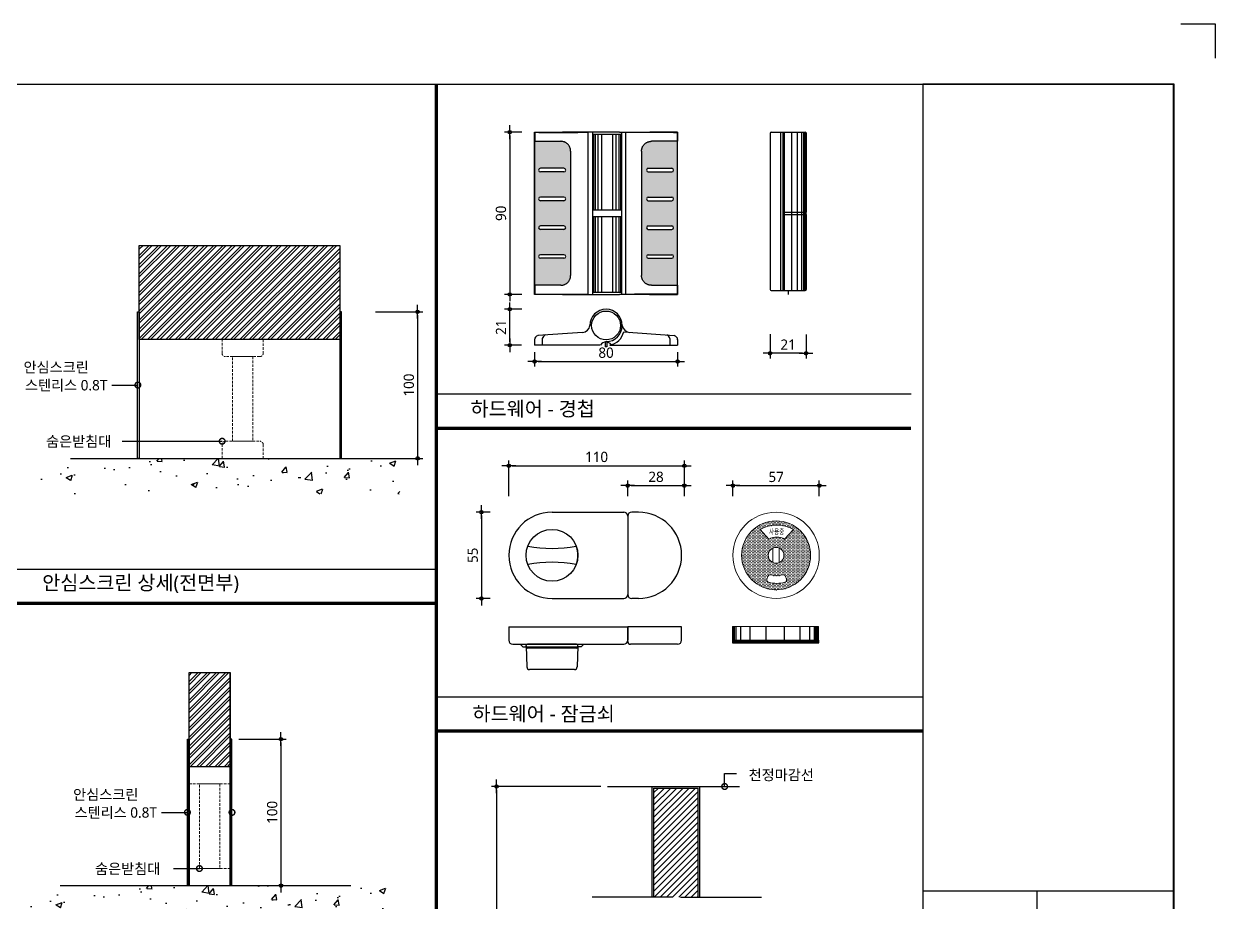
# Model space of a CAD drawing. Extents: x -256 to 8104, y -176 to 5714.
# Drawn here: x 4629 to 8104, y 3153 to 5714 of the extents above; entities that cross this region are included whole.
import ezdxf
from ezdxf.enums import TextEntityAlignment as Align

# ---------------------------------------------------------------- set-up
doc = ezdxf.new("R2010")
doc.units = 0
doc.header["$LTSCALE"] = 30
doc.linetypes.add('HIDDEN', pattern=[0.375, 0.25, -0.125])
doc.layers.get('0').update_dxf_attribs({"linetype": 'CONTINUOUS'})
doc.layers.get('DEFPOINTS').update_dxf_attribs({"linetype": 'CONTINUOUS'})
for name, color, linetype in [('02---제품선', 4, 'CONTINUOUS'), ('C', 2, 'CONTINUOUS'), ('curior-0Line', 252, 'CONTINUOUS'), ('DIM', 7, 'CONTINUOUS'), ('HAT', 8, 'CONTINUOUS'), ('HID', 9, 'HIDDEN'), ('TIT', 3, 'CONTINUOUS'), ('문자', 3, 'CONTINUOUS'), ('부자재', 4, 'CONTINUOUS'), ('잠금쇠(회전형)', 4, 'CONTINUOUS'), ('치수', 1, 'CONTINUOUS'), ('판넬', 2, 'CONTINUOUS'), ('해치', 8, 'CONTINUOUS')]:
    doc.layers.add(name, color=color, linetype=linetype)
doc.styles.add('HDW', font='gulim.ttc')
doc.styles.add('돋움', font='malgun.ttf')
doc.dimstyles.new('10', dxfattribs={"dimscale": 10, "dimtxt": 3, "dimasz": 1, "dimexe": 1.5, "dimexo": 2, "dimgap": 1, "dimtad": 1, "dimdec": 0, "dimlunit": 6, "dimtxsty": '돋움', "dimblk": 'DIMDOT', "dimcen": -1, "dimdle": 1.5, "dimclrt": 3, "dimazin": 3, "dimtfac": 1, "dimtdec": 0, "dimtix": 1, "dimtmove": 2, "dimatfit": 3, "dimldrblk": 'DIMDOT', "dimarcsym": 0})

# ---------------------------------------------------------------- blocks, each defined once
blk = doc.blocks.new('DIMDOT')
at = {"linetype": 'Continuous'}
blk.add_line((-2, 0), (2, 0), dxfattribs=at)
for radius in [0.5, 0.25]:
    blk.add_circle((0, 0), radius, dxfattribs=at)
blk = doc.blocks.new('*D458')
at = {"layer": 'DEFPOINTS', "color": 0}
for p in [(174744.3, 4552.6), (174232.3, 4444), (174744.3, 4444)]:
    blk.add_point(p, dxfattribs=at)
at = {"layer": 'DIM', "color": 0, "lineweight": -2, "ltscale": 10}
for p, q in [((174232.3, 4464), (174232.3, 4567.6)), ((174242.3, 4552.6), (174734.3, 4552.6)), ((174744.3, 4464), (174744.3, 4567.6))]:
    blk.add_line(p, q, dxfattribs=at)
at = {"layer": 'DIM', "color": 0, "lineweight": -2, "xscale": 10, "yscale": 10, "zscale": 10, "rotation": 180}
blk.add_blockref('DIMDOT', (174232.3, 4552.6), dxfattribs=at)
at = {"layer": 'DIM', "color": 0, "lineweight": -2, "xscale": 10, "yscale": 10, "zscale": 10}
blk.add_blockref('DIMDOT', (174744.3, 4552.6), dxfattribs=at)
at = {"layer": 'DIM', "color": 3, "insert": (174488.3, 4578.2), "char_height": 30, "attachment_point": 5, "style": '돋움'}
blk.add_mtext('110', dxfattribs=at)
blk = doc.blocks.new('*D459')
at = {"layer": 'DEFPOINTS', "color": 0}
for p in [(174744.3, 4494.6), (174579.2, 4444), (174744.3, 4444)]:
    blk.add_point(p, dxfattribs=at)
at = {"layer": 'DIM', "color": 0, "lineweight": -2, "ltscale": 10}
for p, q in [((174579.2, 4464), (174579.2, 4509.6)), ((174589.2, 4494.6), (174734.3, 4494.6)), ((174744.3, 4464), (174744.3, 4509.6))]:
    blk.add_line(p, q, dxfattribs=at)
at = {"layer": 'DIM', "color": 0, "lineweight": -2, "xscale": 10, "yscale": 10, "zscale": 10, "rotation": 180}
blk.add_blockref('DIMDOT', (174579.2, 4494.6), dxfattribs=at)
at = {"layer": 'DIM', "color": 0, "lineweight": -2, "xscale": 10, "yscale": 10, "zscale": 10}
blk.add_blockref('DIMDOT', (174744.3, 4494.6), dxfattribs=at)
at = {"layer": 'DIM', "color": 3, "insert": (174661.7, 4520.1), "char_height": 30, "attachment_point": 5, "style": '돋움'}
blk.add_mtext('28', dxfattribs=at)
blk = doc.blocks.new('*D460')
at = {"layer": 'DEFPOINTS', "color": 0}
for p in [(175138, 4494.6), (174886, 4444), (175138, 4444)]:
    blk.add_point(p, dxfattribs=at)
at = {"layer": 'DIM', "color": 0, "lineweight": -2, "ltscale": 10}
for p, q in [((174886, 4464), (174886, 4509.6)), ((174896, 4494.6), (175128, 4494.6)), ((175138, 4464), (175138, 4509.6))]:
    blk.add_line(p, q, dxfattribs=at)
at = {"layer": 'DIM', "color": 0, "lineweight": -2, "xscale": 10, "yscale": 10, "zscale": 10, "rotation": 180}
blk.add_blockref('DIMDOT', (174886, 4494.6), dxfattribs=at)
at = {"layer": 'DIM', "color": 0, "lineweight": -2, "xscale": 10, "yscale": 10, "zscale": 10}
blk.add_blockref('DIMDOT', (175138, 4494.6), dxfattribs=at)
at = {"layer": 'DIM', "color": 3, "insert": (175012, 4519.9), "char_height": 30, "attachment_point": 5, "style": '돋움'}
blk.add_mtext('57', dxfattribs=at)
blk = doc.blocks.new('*D461')
at = {"layer": 'DEFPOINTS', "color": 0}
for p in [(174289.9, 5525.4), (174234.9, 5052.2), (174289.9, 5052.2)]:
    blk.add_point(p, dxfattribs=at)
at = {"layer": 'DIM', "color": 0, "lineweight": -2, "ltscale": 10}
for p, q in [((174269.9, 5525.4), (174219.9, 5525.4)), ((174234.9, 5515.4), (174234.9, 5062.2)), ((174269.9, 5052.2), (174219.9, 5052.2))]:
    blk.add_line(p, q, dxfattribs=at)
at = {"layer": 'DIM', "color": 0, "lineweight": -2, "xscale": 10, "yscale": 10, "zscale": 10}
for p, rotation in [((174234.9, 5525.4), 90), ((174234.9, 5052.2), 270)]:
    blk.add_blockref('DIMDOT', p, dxfattribs=dict(at, rotation=rotation))
at = {"layer": 'DIM', "color": 3, "insert": (174209.4, 5288.8), "char_height": 30, "attachment_point": 5, "rotation": 90, "style": '돋움'}
blk.add_mtext('90', dxfattribs=at)
blk = doc.blocks.new('*D462')
at = {"layer": 'DEFPOINTS', "color": 0}
for p in [(174307.5, 4904), (174724.6, 4904), (174724.6, 4856.6)]:
    blk.add_point(p, dxfattribs=at)
at = {"layer": 'DIM', "color": 0, "lineweight": -2, "ltscale": 10}
for p, q in [((174307.5, 4884), (174307.5, 4841.6)), ((174724.6, 4884), (174724.6, 4841.6)), ((174317.5, 4856.6), (174714.6, 4856.6))]:
    blk.add_line(p, q, dxfattribs=at)
at = {"layer": 'DIM', "color": 0, "lineweight": -2, "xscale": 10, "yscale": 10, "zscale": 10, "rotation": 180}
blk.add_blockref('DIMDOT', (174307.5, 4856.6), dxfattribs=at)
at = {"layer": 'DIM', "color": 0, "lineweight": -2, "xscale": 10, "yscale": 10, "zscale": 10}
blk.add_blockref('DIMDOT', (174724.6, 4856.6), dxfattribs=at)
at = {"layer": 'DIM', "color": 3, "insert": (174516, 4882.1), "char_height": 30, "attachment_point": 5, "style": '돋움'}
blk.add_mtext('80', dxfattribs=at)
blk = doc.blocks.new('*D463')
at = {"layer": 'DEFPOINTS', "color": 0}
for p in [(174234.9, 5009), (174289.9, 5009), (174289.2, 4904)]:
    blk.add_point(p, dxfattribs=at)
at = {"layer": 'DIM', "color": 0, "lineweight": -2, "ltscale": 10}
for p, q in [((174269.9, 5009), (174219.9, 5009)), ((174234.9, 4914), (174234.9, 4999)), ((174269.2, 4904), (174219.9, 4904))]:
    blk.add_line(p, q, dxfattribs=at)
at = {"layer": 'DIM', "color": 0, "lineweight": -2, "xscale": 10, "yscale": 10, "zscale": 10}
for p, rotation in [((174234.9, 5009), 90), ((174234.9, 4904), 270)]:
    blk.add_blockref('DIMDOT', p, dxfattribs=dict(at, rotation=rotation))
at = {"layer": 'DIM', "color": 3, "insert": (174209.5, 4956.5), "char_height": 30, "attachment_point": 5, "rotation": 90, "style": '돋움'}
blk.add_mtext('21', dxfattribs=at)
blk = doc.blocks.new('*D464')
at = {"layer": 'DEFPOINTS', "color": 0}
for p in [(174994.4, 4956.2), (175099.4, 4955.5), (174994.4, 4880.5)]:
    blk.add_point(p, dxfattribs=at)
at = {"layer": 'DIM', "color": 0, "lineweight": -2, "ltscale": 10}
for p, q in [((174994.4, 4936.2), (174994.4, 4865.5)), ((175099.4, 4935.5), (175099.4, 4865.5)), ((175089.4, 4880.5), (175004.4, 4880.5))]:
    blk.add_line(p, q, dxfattribs=at)
at = {"layer": 'DIM', "color": 0, "lineweight": -2, "xscale": 10, "yscale": 10, "zscale": 10, "rotation": 180}
blk.add_blockref('DIMDOT', (174994.4, 4880.5), dxfattribs=at)
at = {"layer": 'DIM', "color": 0, "lineweight": -2, "xscale": 10, "yscale": 10, "zscale": 10}
blk.add_blockref('DIMDOT', (175099.4, 4880.5), dxfattribs=at)
at = {"layer": 'DIM', "color": 3, "insert": (175046.9, 4905.8), "char_height": 30, "attachment_point": 5, "style": '돋움'}
blk.add_mtext('21', dxfattribs=at)
blk = doc.blocks.new('*D465')
at = {"layer": 'DEFPOINTS', "color": 0}
for p in [(174197.9, 4417.4), (174152.3, 4165.4), (174197.9, 4165.4)]:
    blk.add_point(p, dxfattribs=at)
at = {"layer": 'DIM', "color": 0, "lineweight": -2, "ltscale": 10}
for p, q in [((174177.9, 4417.4), (174137.3, 4417.4)), ((174152.3, 4407.4), (174152.3, 4175.4)), ((174177.9, 4165.4), (174137.3, 4165.4))]:
    blk.add_line(p, q, dxfattribs=at)
at = {"layer": 'DIM', "color": 0, "lineweight": -2, "xscale": 10, "yscale": 10, "zscale": 10}
for p, rotation in [((174152.3, 4417.4), 90), ((174152.3, 4165.4), 270)]:
    blk.add_blockref('DIMDOT', p, dxfattribs=dict(at, rotation=rotation))
at = {"layer": 'DIM', "color": 3, "insert": (174127, 4291.4), "char_height": 30, "attachment_point": 5, "rotation": 90, "style": '돋움'}
blk.add_mtext('55', dxfattribs=at)
blk = doc.blocks.new('*D466')
at = {"layer": 'DEFPOINTS', "color": 0}
for p in [(174520.9, 3617.4), (174196.8, 1278.5), (174520.9, 1278.5)]:
    blk.add_point(p, dxfattribs=at)
at = {"layer": 'DIM', "color": 0, "lineweight": -2, "ltscale": 10}
for p, q in [((174500.9, 3617.4), (174181.8, 3617.4)), ((174196.8, 3607.4), (174196.8, 1288.5)), ((174500.9, 1278.5), (174181.8, 1278.5))]:
    blk.add_line(p, q, dxfattribs=at)
at = {"layer": 'DIM', "color": 0, "lineweight": -2, "xscale": 10, "yscale": 10, "zscale": 10}
for p, rotation in [((174196.8, 3617.4), 90), ((174196.8, 1278.5), 270)]:
    blk.add_blockref('DIMDOT', p, dxfattribs=dict(at, rotation=rotation))
at = {"layer": 'DIM', "color": 3, "insert": (174171.6, 2448), "char_height": 30, "attachment_point": 5, "rotation": 90, "style": '돋움'}
blk.add_mtext('VAR.', dxfattribs=at)
blk = doc.blocks.new('A$C13EB2441')
for p, q in [((0.837, 7.375), (0.837, 14.115)), ((0.837, 6.74), (0.837, 0))]:
    blk.add_line(p, q)
blk = doc.blocks.new('*D468')
at = {"layer": 'DEFPOINTS', "color": 0}
for p in [(173424.7, 3755.5), (173424.7, 3328.1), (173567.6, 3328.1)]:
    blk.add_point(p, dxfattribs=at)
at = {"layer": 'DIM', "color": 0, "lineweight": -2, "ltscale": 10}
for p, q in [((173444.7, 3755.5), (173582.6, 3755.5)), ((173567.6, 3745.5), (173567.6, 3338.1)), ((173444.7, 3328.1), (173582.6, 3328.1))]:
    blk.add_line(p, q, dxfattribs=at)
at = {"layer": 'DIM', "color": 0, "lineweight": -2, "xscale": 10, "yscale": 10, "zscale": 10}
for p, rotation in [((173567.6, 3755.5), 90), ((173567.6, 3328.1), 270)]:
    blk.add_blockref('DIMDOT', p, dxfattribs=dict(at, rotation=rotation))
at = {"layer": 'DIM', "color": 3, "insert": (173542.1, 3541.8), "char_height": 30, "attachment_point": 5, "rotation": 90, "style": '돋움'}
blk.add_mtext('100', dxfattribs=at)
blk = doc.blocks.new('_DOTSMALL')
at = {"color": 0, "linetype": 'ByBlock', "const_width": 0.5}
blk.add_lwpolyline([(-0.0625, 0, 1), (0.0625, 0, 1)], format="xyb", close=True, dxfattribs=at)
blk = doc.blocks.new('A$C63EC304E')
at = {"layer": '치수', "color": 1, "xscale": 2.5, "yscale": 2.5, "zscale": 2.5, "rotation": 234.3098741996962}
blk.add_blockref('_DOTSMALL', (0.31, 0.31), dxfattribs=at)
blk = doc.blocks.new('A$C2BC9653E')
at = {"layer": '치수', "xscale": 0.3333333333333333, "yscale": 0.3333333333333333, "zscale": 0.3333333333333333}
blk.add_blockref('A$C63EC304E', (0, 0), dxfattribs=at)
blk = doc.blocks.new('A$C7FC71301')
at = {"layer": '치수', "rotation": 180}
blk.add_blockref('A$C2BC9653E', (0.208, 0.208), dxfattribs=at)
blk = doc.blocks.new('A$C4A20372B')
at = {"layer": '치수'}
blk.add_blockref('A$C7FC71301', (0, 0), dxfattribs=at)
blk = doc.blocks.new('A$C566469F5')
at = {"layer": '치수'}
blk.add_blockref('A$C4A20372B', (0, 0), dxfattribs=at)
blk = doc.blocks.new('A$C7E317CD4')
at = {"layer": '해치', "xscale": 2, "yscale": 2, "zscale": 2}
blk.add_blockref('A$C566469F5', (0, 0), dxfattribs=at)
blk = doc.blocks.new('A$C601D7F27')
at = {"layer": '치수'}
blk.add_blockref('A$C7E317CD4', (0, 0), dxfattribs=at)
blk = doc.blocks.new('A$C38802C08')
at = {"layer": '치수'}
blk.add_blockref('A$C601D7F27', (0, 0), dxfattribs=at)
blk = doc.blocks.new('*D470')
at = {"layer": 'DEFPOINTS', "color": 0}
for p in [(173823.4, 5001.6), (173823.4, 4574.2), (173966.3, 4574.2)]:
    blk.add_point(p, dxfattribs=at)
at = {"layer": 'DIM', "color": 0, "lineweight": -2, "ltscale": 10}
for p, q in [((173843.4, 5001.6), (173981.3, 5001.6)), ((173966.3, 4991.6), (173966.3, 4584.2)), ((173843.4, 4574.2), (173981.3, 4574.2))]:
    blk.add_line(p, q, dxfattribs=at)
at = {"layer": 'DIM', "color": 0, "lineweight": -2, "xscale": 10, "yscale": 10, "zscale": 10}
for p, rotation in [((173966.3, 5001.6), 90), ((173966.3, 4574.2), 270)]:
    blk.add_blockref('DIMDOT', p, dxfattribs=dict(at, rotation=rotation))
at = {"layer": 'DIM', "color": 3, "insert": (173940.7, 4787.9), "char_height": 30, "attachment_point": 5, "rotation": 90, "style": '돋움'}
blk.add_mtext('100', dxfattribs=at)
blk = doc.blocks.new('DESIGN-17', base_point=(168188.6, 127.1))
h = blk.add_hatch()
h.set_pattern_fill('ANSI31', color=2, style=0)
h.set_pattern_definition([(45, (171405.2524, 1791.3226), (-2.245064, 2.245064), [])])
h.paths.add_polyline_path([(173299.7, 3755.5), (173294.7, 3755.5), (173294.7, 3543.9, -1), (173294.7, 3539.7), (173294.7, 3328.1), (173299.7, 3328.1)])
h.paths.add_polyline_path([(173424.7, 3539.7, -1), (173424.7, 3543.9), (173424.7, 3755.5), (173419.7, 3755.5), (173419.7, 3328.1), (173424.7, 3328.1)])
at = {"layer": 'HAT'}
h = blk.add_hatch(dxfattribs=at)
h.set_pattern_fill('ANSI32', color=256, scale=2, style=0)
h.set_pattern_definition([(45, (159896.99, -57.5), (-13.470384, 13.470384), []), (45, (159905.97, -57.5), (-13.470384, 13.470384), [])])
h.paths.add_polyline_path([(173153.9, 5195.4), (173739.3, 5195.4), (173739.3, 4920.8), (173153.9, 4920.8)])
h = blk.add_hatch(dxfattribs=at)
h.set_pattern_fill('ANSI32', color=256, scale=2, style=0)
h.set_pattern_definition([(45, (168218.403, -48.667), (-13.470384, 13.470384), []), (45, (168227.384, -48.667), (-13.470384, 13.470384), [])])
h.paths.add_polyline_path([(173419.7, 3949.3), (173299.7, 3949.3), (173299.7, 3674.7), (173419.7, 3674.7), (173419.7, 3755.5)])
at = {"layer": 'HAT', "transparency": 33554687}
h = blk.add_hatch(dxfattribs=at)
h.set_pattern_fill('ANSI31', color=256, scale=4)
h.set_pattern_definition([(45, (159867.086, -48.667), (-8.980256, 8.980256), [])])
h.paths.add_polyline_path([(174711.1, 3294.5), (174733.3, 3294.5), (174784.7, 3294.5), (174784.7, 3612.4), (174654.7, 3612.4), (174654.7, 3294.5)])
at = {"layer": '해치'}
h = blk.add_hatch(dxfattribs=at)
h.set_pattern_fill('DOTS', color=256, scale=2.628474)
h.set_pattern_definition([(0, (171345.76, 5860.3747), (2.086351, 4.172702), [0, -4.172702])])
edge = h.paths.add_edge_path()
edge.add_line((174308, 5078.8), (174308, 5078.8))
edge.add_spline(control_points=[(174308, 5078.8), (174308.3, 5078.8), (174319.8, 5078.8)], knot_values=[-0.724312, -0.724312, -0.724312, 0.724312, 0.724312, 0.724312], weights=[1, 0.748956, 1], degree=2, periodic=0)
edge.add_line((174319.8, 5078.8), (174383.7, 5078.8))
edge.add_spline(control_points=[(174383.7, 5078.8), (174412.6, 5078.8), (174412.6, 5107.7)], knot_values=[-1.570796, -1.570796, -1.570796, 0, 0, 0], weights=[1, 0.707107, 1], degree=2, periodic=0)
edge.add_line((174412.6, 5107.7), (174412.6, 5469.9))
edge.add_spline(control_points=[(174412.6, 5469.9), (174412.6, 5498.8), (174383.7, 5498.8)], knot_values=[0, 0, 0, 1.570796, 1.570796, 1.570796], weights=[1, 0.707107, 1], degree=2, periodic=0)
edge.add_line((174383.7, 5498.8), (174319.8, 5498.8))
edge.add_spline(control_points=[(174319.8, 5498.8), (174308.3, 5498.8), (174308, 5498.8)], knot_values=[-0.724312, -0.724312, -0.724312, 0.724312, 0.724312, 0.724312], weights=[1, 0.748956, 1], degree=2, periodic=0)
edge.add_line((174308, 5498.8), (174308, 5078.8))
h.paths.add_polyline_path([(174392.9, 5420.1, -0.414214), (174398.1, 5414.8, -0.414214), (174392.9, 5409.5), (174324.5, 5409.5, -0.414214), (174319.3, 5414.8, -0.414214), (174324.5, 5420.1)], flags=16)
h.paths.add_polyline_path([(174392.9, 5336.1, -0.414214), (174398.1, 5330.8, -0.414214), (174392.9, 5325.5), (174324.5, 5325.5, -0.414214), (174319.3, 5330.8, -0.414214), (174324.5, 5336.1)], flags=16)
h.paths.add_polyline_path([(174392.9, 5252, -0.414214), (174398.1, 5246.8, -0.414214), (174392.9, 5241.5), (174324.5, 5241.5, -0.414214), (174319.3, 5246.8, -0.414214), (174324.5, 5252)], flags=16)
h.paths.add_polyline_path([(174392.9, 5168, -0.414214), (174398.1, 5162.8, -0.414214), (174392.9, 5157.5), (174324.5, 5157.5, -0.414214), (174319.3, 5162.8, -0.414214), (174324.5, 5168)], flags=16)
h = blk.add_hatch(dxfattribs=at)
h.set_pattern_fill('DOTS', color=256, scale=2.628474)
h.set_pattern_definition([(0, (170871.1426, 5860.3747), (2.086351, 4.1727023), [0, -4.1727023])])
edge = h.paths.add_edge_path()
edge.add_spline(control_points=[(174619.4, 5469.9), (174619.4, 5498.8), (174648.3, 5498.8)], knot_values=[0, 0, 0, 1.570796, 1.570796, 1.570796], weights=[1, 0.707107, 1], degree=2, periodic=0)
edge.add_line((174648.3, 5498.8), (174712.2, 5498.8))
edge.add_spline(control_points=[(174712.2, 5498.8), (174723.8, 5498.8), (174724, 5498.8)], knot_values=[-0.724312, -0.724312, -0.724312, 0.724312, 0.724312, 0.724312], weights=[1, 0.748956, 1], degree=2, periodic=0)
edge.add_line((174724.1, 5498.8), (174724.1, 5078.8))
edge.add_line((174724.1, 5078.8), (174724, 5078.8))
edge.add_spline(control_points=[(174724, 5078.8), (174723.8, 5078.8), (174712.2, 5078.8)], knot_values=[-0.724312, -0.724312, -0.724312, 0.724312, 0.724312, 0.724312], weights=[1, 0.748956, 1], degree=2, periodic=0)
edge.add_line((174712.2, 5078.8), (174648.3, 5078.8))
edge.add_spline(control_points=[(174648.3, 5078.8), (174619.4, 5078.8), (174619.4, 5107.7)], knot_values=[-1.570796, -1.570796, -1.570796, 0, 0, 0], weights=[1, 0.707107, 1], degree=2, periodic=0)
edge.add_line((174619.4, 5107.7), (174619.4, 5469.9))
h.paths.add_polyline_path([(174639.2, 5420.1, 0.414214), (174633.9, 5414.8, 0.414214), (174639.2, 5409.5), (174707.5, 5409.5, 0.414214), (174712.8, 5414.8, 0.414214), (174707.5, 5420.1)], flags=16)
h.paths.add_polyline_path([(174639.2, 5336.1, 0.414214), (174633.9, 5330.8, 0.414214), (174639.2, 5325.5), (174707.5, 5325.5, 0.414214), (174712.8, 5330.8, 0.414214), (174707.5, 5336.1)], flags=16)
h.paths.add_polyline_path([(174639.2, 5252, 0.414214), (174633.9, 5246.8, 0.414214), (174639.2, 5241.5), (174707.5, 5241.5, 0.414214), (174712.8, 5246.8, 0.414214), (174707.5, 5252)], flags=16)
h.paths.add_polyline_path([(174639.2, 5168, 0.414214), (174633.9, 5162.8, 0.414214), (174639.2, 5157.5), (174707.5, 5157.5, 0.414214), (174712.8, 5162.8, 0.414214), (174707.5, 5168)], flags=16)
h = blk.add_hatch(dxfattribs=at)
h.set_pattern_fill('AR-CONC', color=256, style=0)
h.set_pattern_definition([(50, (171435.16, 3037.4), (182.185, -15.939), [19.05, -209.55]), (355, (171435.16, 3037.4), (-35.243, 191.057), [15.24, -167.64]), (100.451, (171450.34, 3036.08), (146.943, 175.117), [16.19, -178.09]), (46.184, (171435.16, 3088.2), (271.079, -42.042), [28.575, -314.325]), (96.636, (171457.75, 3084.7), (237.404, 247.426), [24.285, -267.135]), (351.184, (171435.16, 3088.2), (237.405, 247.425), [22.86, -251.46]), (21, (171460.56, 3075.5), (151.615, -102.2655), [19.05, -209.55]), (326, (171460.56, 3075.5), (61.802, 184.188), [15.24, -167.64]), (71.4514, (171473.2, 3066.98), (213.416, 81.923), [16.19, -178.09]), (37.5, (171435.16, 3037.406), (3.0886, 84.555), [0, -165.608, 0, -170.18, 0, -168.275]), (7.5, (171435.16, 3037.41), (66.8197, 100.1806), [0, -97.028, 0, -161.798, 0, -64.135]), (327.5, (171378.515, 3037.406), (135.5906, -5.7287), [0, -63.5, 0, -198.12, 0, -262.89]), (317.5, (171353.11, 3037.41), (148.129, 25.4265), [0, -82.55, 0, -131.572, 0, -186.69])])
h.paths.add_polyline_path([(173914.7, 4471.2), (173914.7, 4574.2), (172864.5, 4574.2), (172864.5, 4471.2)])
h = blk.add_hatch(dxfattribs=at)
h.set_pattern_fill('DOTS', color=256, scale=2.628474)
h.set_pattern_definition([(0, (169317.9545, 834.0972), (2.086351, 4.1727023), [0, -4.1727023])])
h.paths.add_polyline_path([(175112.6, 4291.4, 1), (174911.3, 4291.4, 1)])
h.paths.add_polyline_path([(174989, 4291.4, -1), (175034.9, 4291.4, -1)], flags=16)
h.paths.add_polyline_path([(175036.7, 4338.7, 0.250537), (174990.8, 4338.7), (174965, 4367.2, -0.258173), (175062.5, 4367.2)], flags=16)
h.paths.add_polyline_path([(175039.4, 4230), (175042.2, 4221.9, -0.437988), (175037.4, 4212.8, -0.127495), (174990.2, 4212.8, -0.437988), (174985.3, 4221.9), (174988.1, 4230, -0.407197), (174996.9, 4234.4, 0.156299), (175030.7, 4234.4, -0.407197)], flags=16)
h.paths.add_polyline_path([(174987.4, 4345.7), (174987.4, 4374.9), (175039.7, 4374.9), (175039.7, 4345.7)], flags=8)
h = blk.add_hatch(dxfattribs=at)
h.set_pattern_fill('AR-CONC', color=256, style=0)
h.set_pattern_definition([(50, (171405.25, 1791.32), (182.185, -15.939), [19.05, -209.55]), (355, (171405.25, 1791.32), (-35.243, 191.057), [15.24, -167.64]), (100.451, (171420.43, 1790), (146.943, 175.117), [16.19, -178.09]), (46.184, (171405.25, 1842.12), (271.079, -42.042), [28.575, -314.325]), (96.636, (171427.84, 1838.62), (237.404, 247.426), [24.285, -267.135]), (351.184, (171405.25, 1842.12), (237.405, 247.425), [22.86, -251.46]), (21, (171430.65, 1829.42), (151.615, -102.2655), [19.05, -209.55]), (326, (171430.65, 1829.42), (61.802, 184.188), [15.24, -167.64]), (71.4514, (171443.29, 1820.9), (213.416, 81.923), [16.19, -178.09]), (37.5, (171405.25, 1791.32), (3.0886, 84.555), [0, -165.608, 0, -170.18, 0, -168.275]), (7.5, (171405.25, 1791.32), (66.8197, 100.1806), [0, -97.028, 0, -161.798, 0, -64.135]), (327.5, (171348.61, 1791.32), (135.5906, -5.7287), [0, -63.5, 0, -198.12, 0, -262.89]), (317.5, (171323.21, 1791.32), (148.129, 25.4265), [0, -82.55, 0, -131.572, 0, -186.69])])
h.paths.add_polyline_path([(173884.8, 3225.1), (173884.8, 3328.1), (172834.6, 3328.1), (172834.6, 3225.1)])
at = {"color": 2}
for p, q in [((176192.7, 5841.3), (176292.7, 5841.3)), ((176192.7, 5841.3), (176292.7, 5841.3)), ((176192.7, 5841.3), (176292.7, 5841.3)), ((176292.7, 5841.3), (176292.7, 5741.3)), ((176292.7, 5841.3), (176292.7, 5741.3)), ((176292.7, 5841.3), (176292.7, 5741.3)), ((175046.9, 5063.8), (175046.9, 5052.2)), ((172953.9, 4574.2), (173843.4, 4574.2)), ((174520.1, 3617.4), (174904.7, 3617.4)), ((172924, 3328.1), (173771.7, 3328.1))]:
    blk.add_line(p, q, dxfattribs=at)
at = {"color": 8}
for p, q in [((174020.5, 4761.9), (175405.8, 4761.9)), ((170672.7, 4251.3), (174020.5, 4251.3)), ((174020.5, 3879.1), (175440.2, 3879.1))]:
    blk.add_line(p, q, dxfattribs=at)
at = {"color": 2}
for points in [[(168187.9, 5665.5), (175440.2, 5665.5), (175440.2, 127.2), (168187.9, 127.2)], [(168187.9, 5665.5), (175440.2, 5665.5), (175440.2, 127.2), (168187.9, 127.2)], [(168187.9, 5665.5), (176169.8, 5665.5), (176169.8, 127.2), (168187.9, 127.2)], [(173148.9, 5001.6), (173153.9, 5001.6), (173153.9, 4574.2), (173148.9, 4574.2)], [(173744.3, 5001.6), (173739.3, 5001.6), (173739.3, 4574.2), (173744.3, 4574.2)], [(173294.7, 3755.5), (173299.7, 3755.5), (173299.7, 3328.1), (173294.7, 3328.1)], [(173424.7, 3755.5), (173419.7, 3755.5), (173419.7, 3328.1), (173424.7, 3328.1)]]:
    blk.add_lwpolyline(points, close=True, dxfattribs=at)
at = {"color": 8, "const_width": 10}
for points in [[(174020.5, 127.2), (174020.5, 5665.5)], [(174020.5, 4661.9), (175405.8, 4661.9)], [(170672.7, 4151.3), (174020.5, 4151.3)], [(174020.5, 3779.1), (175440.2, 3779.1)]]:
    blk.add_lwpolyline(points, dxfattribs=at)
at = {"layer": '02---제품선'}
for p, q in [((174358.3, 4417.4), (174567.6, 4417.4)), ((174610.3, 4417.4), (174590.9, 4417.4)), ((174579.2, 4405.8), (174579.2, 4177.1)), ((174579.2, 4405.8), (174579.2, 4177.1)), ((174358.3, 4165.4), (174567.6, 4165.4)), ((174610.3, 4165.4), (174590.9, 4165.4)), ((174232.3, 4082.5), (174579.2, 4082.5)), ((174232.3, 4082.5), (174232.3, 4043.7)), ((174579.2, 4082.5), (174579.2, 4043.7)), ((174736.3, 4082.5), (174579.2, 4082.5)), ((174579.2, 4039.8), (174579.2, 4082.5)), ((174736.3, 4043.7), (174736.3, 4082.5)), ((174243.9, 4032.1), (174265.2, 4032.1)), ((174265.2, 4032.1), (174451.3, 4032.1)), ((174273, 4024.3), (174265.2, 4032.1)), ((174430, 4032.1), (174286.5, 4032.1)), ((174443.5, 4024.3), (174451.3, 4032.1)), ((174451.3, 4032.1), (174567.6, 4032.1)), ((174724.6, 4032.1), (174587, 4032.1)), ((174273, 4024.3), (174280.7, 4024.3)), ((174280.7, 4024.3), (174435.8, 4024.3)), ((174282.6, 4026.2), (174284.7, 3965.9)), ((174282.7, 4024.3), (174282.7, 4028.2)), ((174430, 4020.4), (174286.5, 4020.4)), ((174433.9, 4026.2), (174431.8, 3965.9)), ((174433.9, 4024.3), (174433.9, 4028.2)), ((174443.5, 4024.3), (174435.8, 4024.3)), ((174424.1, 3958.4), (174292.4, 3958.4))]:
    blk.add_line(p, q, dxfattribs=at)
blk.add_circle((174358.3, 4291.4), 75.6, dxfattribs=at)
blk.add_circle((174358.3, 4291.4), 75.6, dxfattribs=at)
for centre, radius, start, end in [((174358.3, 4291.4), 126, 90, 180), ((174567.6, 4405.8), 11.6, 0, 90), ((174590.9, 4405.8), 11.6, 90, 180), ((174610.3, 4291.4), 126, 0, 90), ((174358.3, 4728.2), 416.6, 260.2031, 279.7969), ((174358.3, 4291.4), 75.6, 340.7512, 19.2488), ((174358.3, 4291.4), 126, 180, 270), ((174610.3, 4291.4), 126, 270, 0), ((174358.3, 3854.6), 416.6, 80.2031, 99.7969), ((174567.6, 4177.1), 11.6, 270, 0), ((174590.9, 4177.1), 11.6, 180, 270), ((174243.9, 4043.7), 11.6, 180, 270), ((174286.5, 4028.2), 3.88, 90, 180), ((174430, 4028.2), 3.88, 0, 90), ((174567.6, 4043.7), 11.6, 270, 0), ((174587, 4039.8), 7.75, 180, 270), ((174724.6, 4043.7), 11.6, 270, 0), ((174286.5, 4024.3), 3.88, 180, 270), ((174430, 4024.3), 3.88, 270, 0), ((174292.4, 3966.1), 7.75, 182, 270), ((174424.1, 3966.1), 7.75, 270, 358)]:
    blk.add_arc(centre, radius, start, end, dxfattribs=at)
at = {"layer": 'C'}
for p, q in [((174654.7, 3612.4), (174654.7, 3294.5)), ((174654.7, 3612.4), (174784.7, 3612.4)), ((174784.7, 3294.5), (174784.7, 3612.4))]:
    blk.add_line(p, q, dxfattribs=at)
at = {"layer": 'curior-0Line'}
for p, q in [((175440.2, 5665.5), (175440.2, 127.9)), ((175440.6, 3313), (176172.7, 3313)), ((175772.8, 3313), (175772.8, 2759.3))]:
    blk.add_line(p, q, dxfattribs=at)
blk.add_lwpolyline([(176172.7, 5665.5), (175440.2, 5665.5), (175440.2, 127.2), (176172.7, 127.2)], close=True, dxfattribs=at)
at = {"layer": 'HID', "lineweight": 15}
for points in [[(173395.8, 4920.8), (173515.8, 4920.8), (173515.8, 4880.8, -0.414214), (173505.8, 4870.8), (173405.8, 4870.8, -0.414214), (173395.8, 4880.8)], [(173405.8, 4624.2), (173505.8, 4624.2, -0.414214), (173515.8, 4614.2), (173515.8, 4574.2), (173395.8, 4574.2), (173395.8, 4614.2, -0.414214)]]:
    blk.add_lwpolyline(points, format="xyb", close=True, dxfattribs=at)
for points in [[(173425.8, 4870.8), (173485.8, 4870.8), (173485.8, 4624.2), (173425.8, 4624.2)], [(173299.7, 3674.7), (173419.7, 3674.7), (173419.7, 3624.7), (173299.7, 3624.7)], [(173329.7, 3624.7), (173389.7, 3624.7), (173389.7, 3378.1), (173329.7, 3378.1)], [(173299.7, 3378.1), (173419.7, 3378.1), (173419.7, 3328.1), (173299.7, 3328.1)]]:
    blk.add_lwpolyline(points, close=True, dxfattribs=at)
at = {"layer": '부자재'}
for p, q in [((174307.5, 5525.4), (174388.9, 5525.4)), ((174307.5, 5052.2), (174307.5, 5525.4)), ((174307.5, 5525.4), (174308, 5524.8)), ((174308, 5524.8), (174308, 5498.8)), ((174308, 5078.8), (174308, 5498.8)), ((174308, 5498.8), (174308, 5498.8)), ((174319.8, 5524.6), (174433.4, 5524.4)), ((174319.8, 5498.8), (174383.7, 5498.8)), ((174389.1, 5525.3), (174388.9, 5525.4)), ((174476.6, 5525.3), (174389.1, 5525.3)), ((174464, 5053.4), (174464, 5524.1)), ((174476.6, 5525.3), (174476.6, 5052.3)), ((174476.6, 5525.3), (174476.6, 5525.3)), ((174555.5, 5525.3), (174643, 5525.3)), ((174560.7, 5525.3), (174560.7, 5052.3)), ((174573.3, 5053.4), (174573.3, 5524.1)), ((174712.2, 5524.6), (174598.6, 5524.4)), ((174643, 5525.3), (174643.2, 5525.4)), ((174724.6, 5525.4), (174643.2, 5525.4)), ((174712.2, 5498.8), (174648.3, 5498.8)), ((174724.6, 5525.4), (174724, 5524.8)), ((174724, 5524.8), (174724, 5498.8)), ((174724.1, 5498.8), (174724, 5498.8)), ((174724.1, 5078.8), (174724.1, 5498.8)), ((174724.6, 5052.2), (174724.6, 5525.4)), ((174994.4, 5522.4), (174994.4, 5066.8)), ((174997.4, 5525.4), (175096.4, 5525.4)), ((175024.4, 5525.4), (175024.4, 5063.8)), ((175031.9, 5525.4), (175031.9, 5063.8)), ((175099.4, 5522.4), (175099.4, 5291.7)), ((174412.6, 5469.9), (174412.6, 5107.7)), ((174619.4, 5469.9), (174619.4, 5107.7)), ((174476.8, 5292.4), (174476.8, 5285)), ((175031.9, 5291.7), (175099.4, 5291.7)), ((175031.9, 5285.7), (175099.4, 5285.7)), ((175098.4, 5291.7), (175098.4, 5285.7)), ((175099.4, 5285.7), (175099.4, 5066.8)), ((174308, 5078.8), (174308, 5078.8)), ((174308, 5078.8), (174308, 5052.8)), ((174383.7, 5078.8), (174319.8, 5078.8)), ((174648.3, 5078.8), (174712.2, 5078.8)), ((174724, 5078.8), (174724.1, 5078.8)), ((174724, 5078.8), (174724, 5052.8)), ((174308, 5052.8), (174307.5, 5052.2)), ((174388.9, 5052.2), (174307.5, 5052.2)), ((174319.8, 5053), (174433.4, 5053.2)), ((174389.1, 5052.3), (174388.9, 5052.2)), ((174389.1, 5052.3), (174476.6, 5052.3)), ((174643, 5052.3), (174555.5, 5052.3)), ((174712.2, 5053), (174598.6, 5053.2)), ((174643, 5052.3), (174643.2, 5052.2)), ((174643.2, 5052.2), (174724.6, 5052.2)), ((174724, 5052.8), (174724.6, 5052.2)), ((174997.4, 5063.8), (175096.4, 5063.8)), ((174446.9, 4941.6), (174317.2, 4932.5)), ((174567.6, 4943), (174714.5, 4932.6)), ((174307.5, 4920.6), (174307.5, 4904)), ((174499.2, 4904), (174307.5, 4904)), ((174330, 4923.7), (174330, 4904)), ((174513.8, 4913.9), (174513.8, 4899.5)), ((174518.3, 4913.9), (174518.3, 4899.5)), ((174526.7, 4904.8), (174526.7, 4904)), ((174526.7, 4904), (174724.6, 4904)), ((174702.1, 4923.7), (174702.1, 4904)), ((174724.6, 4920.6), (174724.6, 4904)), ((174518.3, 4899.5), (174513.8, 4899.5))]:
    blk.add_line(p, q, dxfattribs=at)
blk.add_circle((174516, 4961.8), 42.1, dxfattribs=at)
for centre, radius, start, end in [((174997.4, 5522.4), 3, 90, 180), ((175096.4, 5522.4), 3, 0, 90), ((174997.4, 5066.8), 3, 180, 270), ((175096.4, 5066.8), 3, 270, 0), ((174516, 4961.8), 47.2, 270, 180), ((174445.7, 4964.8), 23.3, 272.9231, 352.4724), ((174517.7, 4955.5), 51.5, 280.084, 345.9792), ((174586.4, 4964.8), 23.3, 187.5276, 267.0769), ((174320.1, 4920.2), 12.6, 101.7765, 181.6712), ((174345.3, 4919.4), 15.9, 113.4077, 164.5497), ((174522.5, 4885.6), 29.6, 102.5267, 141.5475), ((174509.6, 4885.6), 29.6, 43.1003, 77.4733), ((174686.7, 4919.4), 15.9, 15.4503, 67.3004), ((174712, 4920.2), 12.6, 358.3288, 78.2235)]:
    blk.add_arc(centre, radius, start, end, dxfattribs=at)
for points, weights in [([(174319.8, 5524.6), (174308.3, 5524.6), (174308, 5524.8)], [1, 0.748955720789, 1]), ([(174308, 5498.8), (174308.3, 5498.8), (174319.8, 5498.8)], [1, 0.748955720789, 1]), ([(174412.6, 5469.9), (174412.6, 5498.8), (174383.7, 5498.8)], [1, 0.707106781187, 1]), ([(174464, 5524.1), (174450.5, 5524.3), (174433.4, 5524.4)], [1, 0.964784765128, 1]), ([(174476.6, 5525.3), (174476.6, 5525.3), (174476.6, 5525.3)], [1, 0.999924701899, 1]), ([(174619.4, 5469.9), (174619.4, 5498.8), (174648.3, 5498.8)], [1, 0.707106781187, 1]), ([(174712.2, 5524.6), (174723.8, 5524.6), (174724, 5524.8)], [1, 0.748955720789, 1]), ([(174724, 5498.8), (174723.8, 5498.8), (174712.2, 5498.8)], [1, 0.748955720789, 1]), ([(174476.6, 5285), (174476.6, 5285), (174476.6, 5285)], [1, 0.999862102782, 1]), ([(174319.8, 5078.8), (174308.3, 5078.8), (174308, 5078.8)], [1, 0.748955720789, 1]), ([(174383.7, 5078.8), (174412.6, 5078.8), (174412.6, 5107.7)], [1, 0.707106781187, 1]), ([(174648.3, 5078.8), (174619.4, 5078.8), (174619.4, 5107.7)], [1, 0.707106781187, 1]), ([(174712.2, 5078.8), (174723.8, 5078.8), (174724, 5078.8)], [1, 0.748955720789, 1]), ([(174308, 5052.8), (174308.3, 5053), (174319.8, 5053)], [1, 0.748955720789, 1]), ([(174433.4, 5053.2), (174450.5, 5053.3), (174464, 5053.4)], [1, 0.964784765128, 1]), ([(174476.6, 5052.1), (174476.6, 5052.1), (174476.6, 5052.1)], [1, 0.999734260157, 1]), ([(174724, 5052.8), (174723.8, 5053), (174712.2, 5053)], [1, 0.748955720789, 1])]:
    blk.add_rational_spline(points, weights, degree=2, dxfattribs=at)
for points, weights, knots in [([(174555.5, 5525.3), (174555.5, 5525.3), (174516, 5525.3), (174476.6, 5525.3), (174476.6, 5525.3)], [1, 0.707106781186, 1, 0.707106781186, 1], [-1.570796, -1.570796, -1.570796, 0, 0, 1.570796, 1.570796, 1.570796]), ([(174476.6, 5520), (174489.2, 5520), (174516, 5520), (174560.7, 5520), (174560.7, 5520)], [0.872453400774, 0.800943102543, 1, 0.707106781186, 1], [-1.067549, -1.067549, -1.067549, 0, 0, 1.570796, 1.570796, 1.570796]), ([(174560.7, 5297.6), (174560.7, 5297.6), (174520.7, 5297.6), (174490.7, 5297.6), (174476.6, 5297.6)], [1, 0.742797744768, 1, 0.794611058848, 0.917248923756], [-1.467114, -1.467114, -1.467114, 0, 0, 1.171564, 1.171564, 1.171564]), ([(174476.6, 5279.8), (174487.8, 5279.8), (174511.4, 5279.8), (174551.5, 5279.8), (174559.8, 5279.8)], [0.884455168565, 0.830422605945, 1, 0.742797744768, 1], [-0.967291, -0.967291, -0.967291, 0, 0, 1.467114, 1.467114, 1.467114]), ([(174476.6, 5052.1), (174476.6, 5052.1), (174516, 5052.1), (174555.5, 5052.1), (174555.5, 5052.1)], [1, 0.707106781186, 1, 0.707106781186, 1], [-1.570796, -1.570796, -1.570796, 0, 0, 1.570796, 1.570796, 1.570796]), ([(174560.7, 5057.4), (174560.7, 5057.4), (174516, 5057.4), (174489.2, 5057.4), (174476.6, 5057.4)], [1, 0.707106781186, 1, 0.800943102543, 0.872453400774], [-1.570796, -1.570796, -1.570796, 0, 0, 1.067549, 1.067549, 1.067549])]:
    blk.add_rational_spline(points, weights, degree=2, knots=knots, dxfattribs=at)
blk.add_open_spline([(174476.8, 5292.4), (174476.8, 5292.4), (174476.8, 5292.4), (174476.7, 5292.4), (174476.7, 5292.4), (174476.6, 5292.4)], degree=3, knots=[-0.00189331, -0.00189331, -0.00189331, -0.00189331, 0, 0, 0.05421316, 0.05421316, 0.05421316, 0.05421316], dxfattribs=at)
at = {"layer": '잠금쇠(회전형)', "linetype": 'Continuous', "lineweight": 15}
for p, q in [((174965, 4367.2), (174990.8, 4338.7)), ((175062.5, 4367.2), (175036.7, 4338.7)), ((175002, 4312.2), (175002, 4271)), ((175021.1, 4311.8), (175021.1, 4270.5)), ((174988.1, 4230), (174985.3, 4221.9)), ((175039.4, 4230), (175042.2, 4221.9)), ((174885.2, 4084), (175135.6, 4084)), ((174885.2, 4084), (174885.2, 4043.7)), ((174886, 4084), (174886, 4043.7)), ((175135.6, 4084), (175135.6, 4043.7)), ((174884.4, 4043.7), (175136.4, 4043.7)), ((174884.4, 4036), (174884.4, 4043.7)), ((174884.4, 4036.2), (175136.4, 4036.2)), ((175136.4, 4036), (175136.4, 4043.7))]:
    blk.add_line(p, q, dxfattribs=at)
for radius in [126, 100.6, 22.9]:
    blk.add_circle((175012, 4291.4), radius, dxfattribs=at)
for centre, radius, start, end in [((175013.8, 4279), 100.7, 61.0478, 118.9522), ((175013.8, 4295.8), 48.7, 61.8696, 118.1304), ((174991.9, 4219.6), 7, 160.8571, 255.4685), ((174994.7, 4227.7), 7, 72.2332, 160.8571), ((175013.8, 4303.8), 94.1, 255.4685, 284.5315), ((175013.8, 4287.1), 55.3, 252.2332, 287.7668), ((175032.8, 4227.7), 7, 19.1429, 107.7668), ((175035.6, 4219.6), 7, 284.5315, 19.1429)]:
    blk.add_arc(centre, radius, start, end, dxfattribs=at)
at = {"layer": '치수'}
for p, q in [((173074.1, 4787.9), (173150.1, 4787.9)), ((173104.7, 4624.2), (173396.1, 4624.2)), ((174861.8, 3617.6), (174861.8, 3654.7)), ((174861.8, 3654.7), (174896.9, 3654.7)), ((173218.7, 3541.8), (173294.7, 3541.8)), ((173253.7, 3378.1), (173329.7, 3378.1))]:
    blk.add_line(p, q, dxfattribs=at)
at = {"layer": '판넬', "color": 1}
for p, q in [((173299.7, 3328.1), (173299.7, 3949.3)), ((173419.7, 3328.1), (173419.7, 3949.3)), ((174649.7, 3617.4), (174649.7, 3294.5)), ((174789.7, 3294.5), (174789.7, 3617.4))]:
    blk.add_line(p, q, dxfattribs=at)
for points in [[(173153.9, 5195.4), (173739.3, 5195.4), (173739.3, 4920.8), (173153.9, 4920.8)], [(173299.7, 3949.3), (173419.7, 3949.3), (173419.7, 3674.7), (173299.7, 3674.7)]]:
    blk.add_lwpolyline(points, close=True, dxfattribs=at)
at = {"layer": '해치'}
for p, q in [((174479.2, 5520), (174479.2, 5297.6)), ((174484.5, 5520), (174484.5, 5297.6)), ((174492.4, 5520), (174492.4, 5297.6)), ((174502.9, 5520), (174502.9, 5297.6)), ((174534.4, 5520), (174534.4, 5297.6)), ((174544.9, 5520), (174544.9, 5297.6)), ((174552.8, 5520), (174552.8, 5297.6)), ((174558.1, 5520), (174558.1, 5297.6)), ((175036.5, 5063.8), (175036.5, 5525.4)), ((175057.5, 5063.8), (175057.5, 5525.4)), ((175074.5, 5063.8), (175074.5, 5525.4)), ((175087.1, 5063.8), (175087.1, 5525.4)), ((175092.7, 5063.8), (175092.7, 5525.4)), ((175095.5, 5063.8), (175095.5, 5525.4)), ((175097.5, 5063.8), (175097.5, 5525.4)), ((175098.6, 5063.8), (175098.6, 5525.4)), ((175099, 5291.7), (175099, 5525.4)), ((175099.2, 5291.7), (175099.2, 5525.4)), ((174392.9, 5420.1), (174324.5, 5420.1)), ((174392.9, 5409.5), (174324.5, 5409.5)), ((174639.2, 5420.1), (174707.5, 5420.1)), ((174639.2, 5409.5), (174707.5, 5409.5)), ((174392.9, 5336.1), (174324.5, 5336.1)), ((174392.9, 5325.5), (174324.5, 5325.5)), ((174639.2, 5336.1), (174707.5, 5336.1)), ((174639.2, 5325.5), (174707.5, 5325.5)), ((175099, 5063.8), (175099, 5285.7)), ((175099.2, 5063.8), (175099.2, 5285.7)), ((174392.9, 5252), (174324.5, 5252)), ((174479.2, 5279.8), (174479.2, 5057.4)), ((174484.5, 5279.8), (174484.5, 5057.4)), ((174492.4, 5279.8), (174492.4, 5057.4)), ((174502.9, 5279.8), (174502.9, 5057.4)), ((174534.4, 5279.8), (174534.4, 5057.4)), ((174544.9, 5279.8), (174544.9, 5057.4)), ((174552.8, 5279.8), (174552.8, 5057.4)), ((174558.1, 5279.8), (174558.1, 5057.4)), ((174639.2, 5252), (174707.5, 5252)), ((174392.9, 5241.5), (174324.5, 5241.5)), ((174639.2, 5241.5), (174707.5, 5241.5)), ((174392.9, 5168), (174324.5, 5168)), ((174392.9, 5157.5), (174324.5, 5157.5)), ((174639.2, 5168), (174707.5, 5168)), ((174639.2, 5157.5), (174707.5, 5157.5)), ((174887.5, 4084), (174887.5, 4043.7)), ((174890, 4084), (174890, 4043.7)), ((174894.3, 4084), (174894.3, 4043.7)), ((174907.9, 4084), (174907.9, 4043.7)), ((174935.7, 4084), (174935.7, 4043.7)), ((174982, 4084), (174982, 4043.7)), ((175035, 4084), (175035, 4043.7)), ((175081.3, 4084), (175081.3, 4043.7)), ((175109.1, 4084), (175109.1, 4043.7)), ((175122.7, 4084), (175122.7, 4043.7)), ((175126.5, 4084), (175126.5, 4043.7)), ((175130.8, 4084), (175130.8, 4043.7)), ((175133.3, 4084), (175133.3, 4043.7)), ((175134.8, 4084), (175134.8, 4043.7)), ((174884.4, 4041.1), (175136.4, 4041.1)), ((174884.4, 4039.8), (175136.4, 4039.8)), ((174884.4, 4038.5), (175136.4, 4038.5)), ((174884.4, 4037.8), (175136.4, 4037.8)), ((174884.4, 4037), (175136.4, 4037)), ((174884.4, 4036), (175136.4, 4036))]:
    blk.add_line(p, q, dxfattribs=at)
at = {"layer": '해치', "color": 3}
blk.add_line((174649.7, 3617.4), (174789.7, 3617.4), dxfattribs=at)
at = {"layer": '해치'}
for centre, start, end in [((174324.5, 5414.8), 90, 180), ((174324.5, 5414.8), 180, 270), ((174392.9, 5414.8), 0, 90), ((174392.9, 5414.8), 270, 0), ((174639.2, 5414.8), 90, 180), ((174639.2, 5414.8), 180, 270), ((174707.5, 5414.8), 0, 90), ((174707.5, 5414.8), 270, 0), ((174324.5, 5330.8), 90, 180), ((174324.5, 5330.8), 180, 270), ((174392.9, 5330.8), 0, 90), ((174392.9, 5330.8), 270, 0), ((174639.2, 5330.8), 90, 180), ((174639.2, 5330.8), 180, 270), ((174707.5, 5330.8), 0, 90), ((174707.5, 5330.8), 270, 0), ((174324.5, 5246.8), 90, 180), ((174392.9, 5246.8), 0, 90), ((174639.2, 5246.8), 90, 180), ((174707.5, 5246.8), 0, 90), ((174324.5, 5246.8), 180, 270), ((174392.9, 5246.8), 270, 0), ((174639.2, 5246.8), 180, 270), ((174707.5, 5246.8), 270, 0), ((174324.5, 5162.8), 90, 180), ((174324.5, 5162.8), 180, 270), ((174392.9, 5162.8), 0, 90), ((174392.9, 5162.8), 270, 0), ((174639.2, 5162.8), 90, 180), ((174639.2, 5162.8), 180, 270), ((174707.5, 5162.8), 0, 90), ((174707.5, 5162.8), 270, 0)]:
    blk.add_arc(centre, 5.26, start, end, dxfattribs=at)
at = {"xscale": 35, "yscale": 35, "zscale": 35, "rotation": 270}
blk.add_blockref('A$C13EB2441', (174475.2, 3323.8), dxfattribs=at)
at = {"layer": '해치', "xscale": 20, "yscale": 20, "zscale": 20}
for p in [(173146, 4783.7), (173391.9, 4620), (173290.6, 3537.6), (173420.6, 3537.6), (173325.6, 3373.9)]:
    blk.add_blockref('A$C38802C08', p, dxfattribs=at)
at = {"layer": '해치', "xscale": -20, "yscale": 20, "zscale": 20, "rotation": 180}
blk.add_blockref('A$C38802C08', (174857.6, 3621.5), dxfattribs=at)
at = {"layer": 'TIT', "style": '돋움'}
for s, p in [('하드웨어 - 경첩', (174483, 4697.5)), ('안심스크린 상세(전면부)', (173445.2, 4190.4)), ('하드웨어 - 잠금쇠', (174541.3, 3808.6))]:
    blk.add_text(s, height=42, dxfattribs=at).set_placement(p, align=Align.RIGHT)
at = {"layer": '문자', "style": '돋움'}
for s, p in [('안심스크린', (172911.8, 4840.6)), ('스텐리스 0.8T', (172941, 4787.8)), ('숨은받침대', (172977.6, 4624)), ('천정마감선', (175027, 3651.2)), ('안심스크린', (173056.4, 3594.5)), ('스텐리스 0.8T', (173085.6, 3541.7)), ('숨은받침대', (173120.6, 3377.9))]:
    blk.add_text(s, height=30.34, dxfattribs=at).set_placement(p, align=Align.MIDDLE)
at = {"layer": '잠금쇠(회전형)', "linetype": 'Continuous', "lineweight": 15, "style": 'HDW', "width": 0.659278}
blk.add_text('사용중', height=16.4, dxfattribs=at).set_placement((174991.4, 4352.3), (175035.6, 4352.3), align=Align.FIT)
at = {"layer": 'DIM', "ltscale": 10}
for base, p1, p2, angle, text, picture, middle in [((174234.9, 5052.2), (174289.9, 5525.4), (174289.9, 5052.2), 90, '90', '*D461', (174209.4, 5288.8)), ((174234.9, 5009), (174289.2, 4904), (174289.9, 5009), 90, '21', '*D463', (174209.5, 4956.5)), ((174994.4, 4880.5), (175099.4, 4955.5), (174994.4, 4956.2), 180, '21', '*D464', (175046.9, 4905.8)), ((174152.3, 4165.4), (174197.9, 4417.4), (174197.9, 4165.4), 90, '55', '*D465', (174127, 4291.4)), ((174196.8, 1278.5), (174520.9, 3617.4), (174520.9, 1278.5), 90, 'VAR.', '*D466', (174171.6, 2448))]:
    dim = blk.add_linear_dim(base=base, p1=p1, p2=p2, angle=angle, text=text, dimstyle='10', override={"dimtxsty": '돋움'}, dxfattribs=at)
    dim.commit()
    dim.dimension.update_dxf_attribs({"geometry": picture, "text_midpoint": middle})
for base, p1, p2, picture, middle in [((173966.3, 4574.2), (173823.4, 5001.6), (173823.4, 4574.2), '*D470', (173940.7, 4787.9)), ((173567.6, 3328.1), (173424.7, 3755.5), (173424.7, 3328.1), '*D468', (173542.1, 3541.8))]:
    dim = blk.add_linear_dim(base=base, p1=p1, p2=p2, angle=90, text='100', dimstyle='10', dxfattribs=at)
    dim.commit()
    dim.dimension.update_dxf_attribs({"geometry": picture, "text_midpoint": middle})
for base, p1, p2, text, picture, middle in [((174724.6, 4856.6), (174307.5, 4904), (174724.6, 4904), '80', '*D462', (174516, 4882.1)), ((174744.3, 4552.6), (174232.3, 4444), (174744.3, 4444), '110', '*D458', (174488.3, 4578.2)), ((174744.3, 4494.6), (174579.2, 4444), (174744.3, 4444), '28', '*D459', (174661.7, 4520.1)), ((175138, 4494.6), (174886, 4444), (175138, 4444), '57', '*D460', (175012, 4519.9))]:
    dim = blk.add_linear_dim(base=base, p1=p1, p2=p2, text=text, dimstyle='10', override={"dimtxsty": '돋움'}, dxfattribs=at)
    dim.commit()
    dim.dimension.update_dxf_attribs({"geometry": picture, "text_midpoint": middle})

msp = doc.modelspace()

# ---------------------------------------------------------------- block references
msp.add_blockref('DESIGN-17', (0, 0))

doc.saveas('drawing.dxf')
